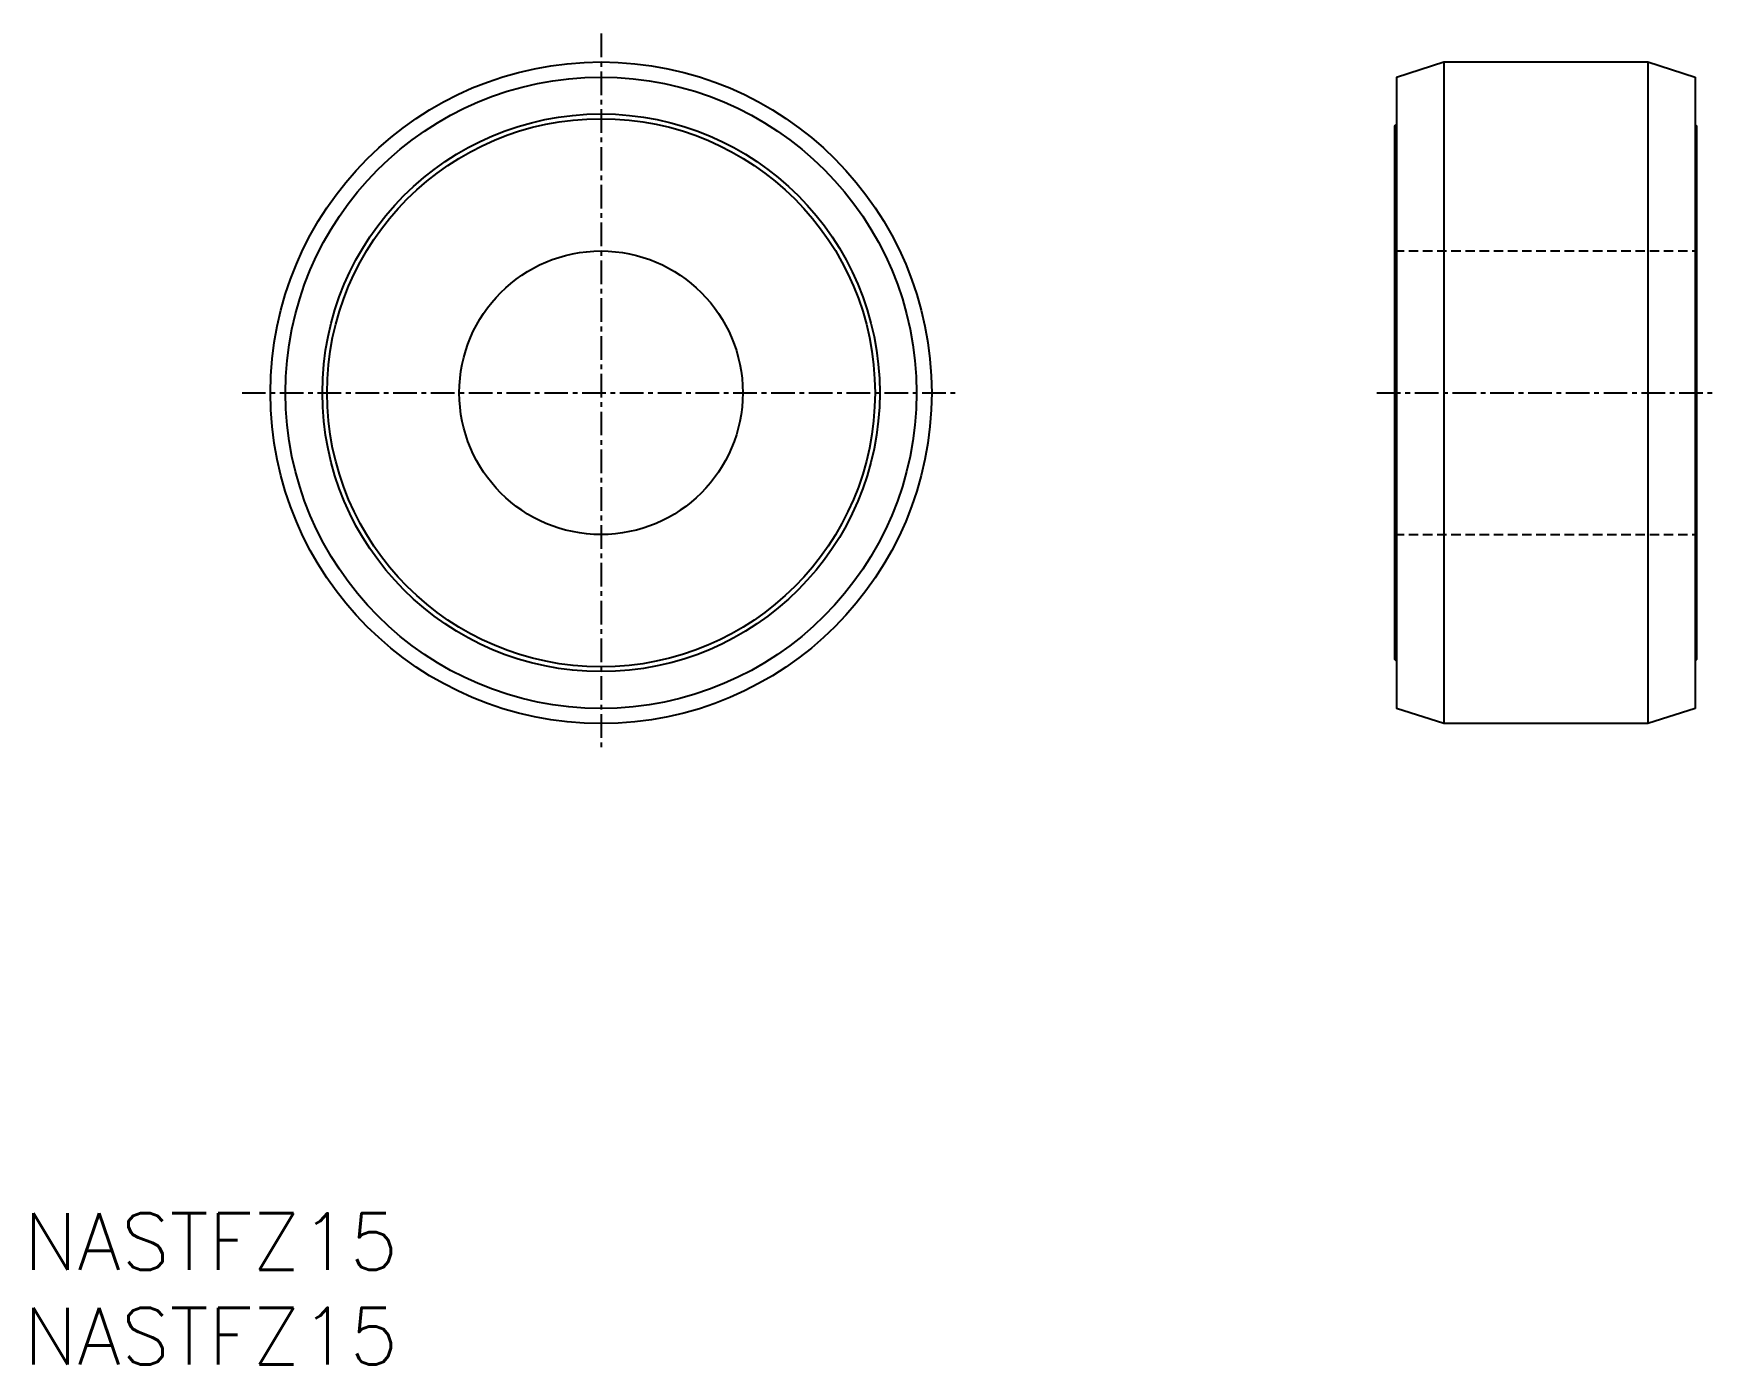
# Model space of a CAD drawing. Extents: x 45.3 to 134.2, y 37.3 to 107.7.
import ezdxf
from ezdxf.enums import TextEntityAlignment as Align

# ---------------------------------------------------------------- set-up
doc = ezdxf.new("R2010")
doc.units = 0
doc.linetypes.add('CENTER', pattern=[2, 1.25, -0.25, 0.25, -0.25])
doc.linetypes.add('DASHED', pattern=[0.75, 0.5, -0.25])
doc.layers.get('0').update_dxf_attribs({"linetype": 'CONTINUOUS'})
doc.layers.add('CENTER', color=1, linetype='CENTER')
doc.styles.get("Standard").update_dxf_attribs({"font": 'txt.shx', "bigfont": 'extfont.shx'})

msp = doc.modelspace()

# ---------------------------------------------------------------- linework, layer by layer
at = {"color": 7, "linetype": 'CONTINUOUS'}
for p, q in [((117.428, 105.395), (119.928, 106.195)), ((119.928, 106.195), (119.928, 71.195)), ((119.928, 106.195), (130.728, 106.195)), ((130.728, 106.195), (130.728, 71.195)), ((130.728, 106.195), (133.228, 105.395)), ((117.428, 105.395), (117.428, 71.995)), ((133.228, 105.395), (133.228, 71.995)), ((117.328, 102.795), (117.428, 102.895)), ((117.328, 102.795), (117.328, 74.595)), ((133.228, 102.895), (133.328, 102.795)), ((133.328, 74.595), (133.328, 102.795)), ((117.428, 74.495), (117.328, 74.595)), ((133.328, 74.595), (133.228, 74.495)), ((119.928, 71.195), (117.428, 71.995)), ((130.728, 71.195), (119.928, 71.195)), ((133.228, 71.995), (130.728, 71.195))]:
    msp.add_line(p, q, dxfattribs=at)
at = {"color": 3, "linetype": 'DASHED'}
for p, q in [((117.328, 96.195), (133.328, 96.195)), ((117.328, 81.195), (133.328, 81.195))]:
    msp.add_line(p, q, dxfattribs=at)
at = {"color": 7, "linetype": 'CONTINUOUS'}
for radius in [17.5, 16.7, 14.75, 14.5, 7.5]:
    msp.add_circle((75.328, 88.695), radius, dxfattribs=at)
at = {"layer": 'CENTER', "color": 1, "linetype": 'CENTER'}
for p, q in [((75.328, 107.695), (75.328, 69.695)), ((56.328, 88.695), (94.328, 88.695)), ((116.394, 88.695), (134.201, 88.695))]:
    msp.add_line(p, q, dxfattribs=at)

# ---------------------------------------------------------------- texts
at = {"color": 7, "linetype": 'CONTINUOUS'}
for p in [(44.782, 43.795), (44.782, 38.795)]:
    msp.add_text('NASTFZ15', height=3, dxfattribs=at).set_placement(p, align=Align.MIDDLE_LEFT)

doc.saveas('drawing.dxf')
